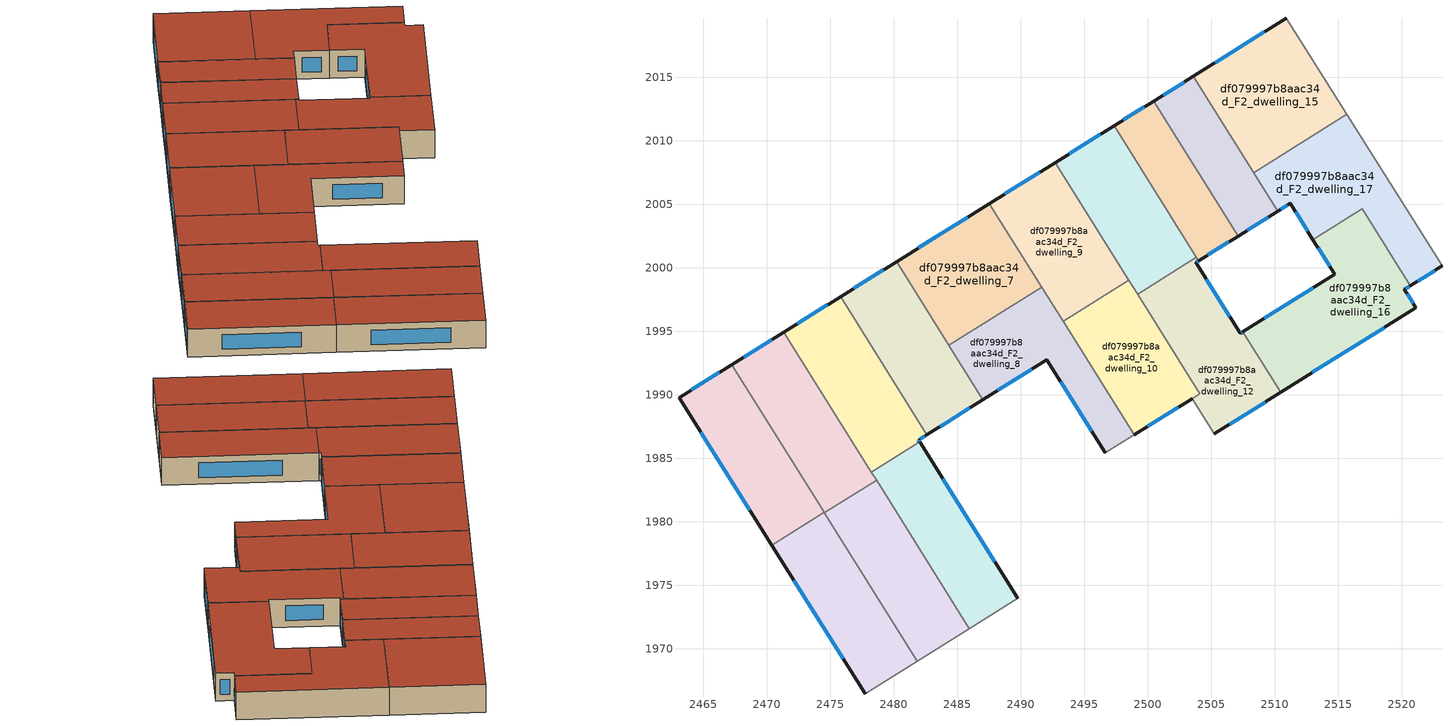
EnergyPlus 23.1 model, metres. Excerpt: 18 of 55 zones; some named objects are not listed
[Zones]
df079997b8aac34d_F2_dwelling_0
 floor to df079997b8aac34d_F1_dwelling_0 (EU_floor_Construction): 2467.23,1992.37 2474.51,1980.73 2470.39,1978.16 2463.09,1989.78 z6
 wall outside (EU_wall_Construction): 2467.23,1992.37 2463.09,1989.78 2470.39,1978.16 z6:9
 wall to df079997b8aac34d_F2_dwelling_1 (EU_wall_Construction): 2470.39,1978.16 2474.51,1980.73 z6:9
 wall to df079997b8aac34d_F2_dwelling_2 (EU_wall_Construction): 2474.51,1980.73 2467.23,1992.37 z6:9
 window (EU_Window_Construction): 2464.8,1987.05 2468.68,1980.89 / 2466.26,1991.76 2464.06,1990.39 z6.7:8.3
 roof outside (EU_roof_Construction): 2474.51,1980.73 2467.23,1992.37 2463.09,1989.78 2470.39,1978.16 z9
df079997b8aac34d_F2_dwelling_1
 floor to df079997b8aac34d_F1_dwelling_1 (EU_floor_Construction): 2474.51,1980.73 2481.83,1969.01 2477.75,1966.46 2470.39,1978.16 z6
 wall outside (EU_wall_Construction): 2470.39,1978.16 2477.75,1966.46 z6:9
 wall adiabatic (EU_wall_Construction): 2477.75,1966.46 2481.83,1969.01 z6:9
 wall to df079997b8aac34d_F2_dwelling_3 (EU_wall_Construction): 2481.83,1969.01 2474.53,1980.69 z6:9
 wall to df079997b8aac34d_F2_dwelling_2 (EU_wall_Construction): 2474.53,1980.69 2474.51,1980.73 z6:9
 window (EU_Window_Construction): 2472.12,1975.41 2476.02,1969.21 z6.7:8.3
 roof outside (EU_roof_Construction): 2481.83,1969.01 2474.51,1980.73 2470.39,1978.16 2477.75,1966.46 z9
df079997b8aac34d_F2_dwelling_10
 floor to df079997b8aac34d_F1_dwelling_10 (EU_floor_Construction): 2498.51,1999.02 2504.1,1990.07 2498.92,1986.83 2493.33,1995.78 z6
 wall outside (EU_wall_Construction): 2498.92,1986.83 2503.5,1989.68 z6:9
 wall to df079997b8aac34d_F2_dwelling_9 (EU_wall_Construction): 2498.51,1999.02 2493.33,1995.78 z6:9
 wall to df079997b8aac34d_F2_dwelling_8 (EU_wall_Construction): 2493.33,1995.78 2498.92,1986.83 z6:9
 wall to df079997b8aac34d_F2_dwelling_12 (EU_wall_Construction): 2504.1,1990.07 2499.2,1997.92 / 2503.5,1989.68 2504.11,1990.07 z6:9
 wall to df079997b8aac34d_F2_dwelling_11 (EU_wall_Construction): 2499.2,1997.92 2498.51,1999.02 z6:9
 window (EU_Window_Construction): 2500,1987.5 2502.42,1989.01 z6.7:8.3
 roof outside (EU_roof_Construction): 2504.11,1990.07 2498.51,1999.02 2493.33,1995.78 2498.92,1986.83 z9
df079997b8aac34d_F2_dwelling_11
 floor to df079997b8aac34d_F1_dwelling_11 (EU_floor_Construction): 2497.35,2011.18 2503.83,2000.81 2499.2,1997.92 2492.72,2008.29 z6
 wall outside (EU_wall_Construction): 2497.35,2011.18 2492.72,2008.29 z6:9
 wall to df079997b8aac34d_F2_dwelling_12 (EU_wall_Construction): 2499.2,1997.92 2503.83,2000.81 z6:9
 wall to df079997b8aac34d_F2_dwelling_9 (EU_wall_Construction): 2492.72,2008.29 2498.51,1999.02 z6:9
 wall to df079997b8aac34d_F2_dwelling_13 (EU_wall_Construction): 2503.83,2000.81 2497.35,2011.18 z6:9
 window (EU_Window_Construction): 2496.26,2010.5 2493.81,2008.97 z6.7:8.3
 roof outside (EU_roof_Construction): 2503.83,2000.81 2497.35,2011.18 2492.72,2008.29 2499.2,1997.92 z9
df079997b8aac34d_F2_dwelling_12
 floor to df079997b8aac34d_F1_dwelling_12 (EU_floor_Construction): 2504,2000.55 2503.79,2000.42 2507.3,1994.84 2507.49,1994.96 2510.47,1990.2 2505.24,1986.93 2503.5,1989.68 2504.11,1990.07 2499.2,1997.92 2503.83,2000.81 z6
 wall outside (EU_wall_Construction): 2507.49,1994.96 2507.3,1994.84 2503.79,2000.42 2504,2000.55 / 2505.24,1986.93 2510.47,1990.2 z6:9
 wall to df079997b8aac34d_F2_dwelling_16 (EU_wall_Construction): 2510.47,1990.2 2507.49,1994.96 z6:9
 wall adiabatic (EU_wall_Construction): 2503.5,1989.68 2505.24,1986.93 z6:9
 wall to df079997b8aac34d_F2_dwelling_13 (EU_wall_Construction): 2504,2000.55 2503.83,2000.81 z6:9
 window (EU_Window_Construction): 2503.84,2000.45 2503.95,2000.52 / 2506.48,1996.15 2504.61,1999.11 / 2507.45,1994.93 2507.35,1994.87 / 2506.46,1987.7 2509.24,1989.43 z6.7:8.3
 roof outside (EU_roof_Construction): 2510.47,1990.2 2507.49,1994.96 2507.3,1994.84 2503.79,2000.42 2504,2000.55 2503.83,2000.81 2499.2,1997.92 2504.11,1990.07 2503.5,1989.68 2505.24,1986.93 z9
df079997b8aac34d_F2_dwelling_13
 floor to df079997b8aac34d_F1_dwelling_13 (EU_floor_Construction): 2500.47,2013.13 2507.12,2002.5 2504,2000.55 2497.35,2011.18 z6
 wall outside (EU_wall_Construction): 2500.47,2013.13 2497.35,2011.18 / 2504,2000.55 2507.12,2002.5 z6:9
 wall to df079997b8aac34d_F2_dwelling_14 (EU_wall_Construction): 2507.12,2002.5 2500.47,2013.13 z6:9
 window (EU_Window_Construction): 2499.74,2012.68 2498.08,2011.64 / 2504.73,2001.01 2506.39,2002.04 z6.7:8.3
 roof outside (EU_roof_Construction): 2507.12,2002.5 2500.47,2013.13 2497.35,2011.18 2504,2000.55 z9
df079997b8aac34d_F2_dwelling_14
 floor to df079997b8aac34d_F1_dwelling_14 (EU_floor_Construction): 2503.59,2015.08 2510.24,2004.45 2507.12,2002.5 2500.47,2013.13 z6
 wall outside (EU_wall_Construction): 2503.59,2015.08 2500.47,2013.13 / 2507.12,2002.5 2510.24,2004.45 z6:9
 wall to df079997b8aac34d_F2_dwelling_15 (EU_wall_Construction): 2508.34,2007.5 2503.59,2015.08 z6:9
 wall to df079997b8aac34d_F2_dwelling_17 (EU_wall_Construction): 2510.24,2004.45 2508.34,2007.5 z6:9
 window (EU_Window_Construction): 2502.86,2014.63 2501.21,2013.59 / 2507.85,2002.96 2509.51,2003.99 z6.7:8.3
 roof outside (EU_roof_Construction): 2510.24,2004.45 2503.59,2015.08 2500.47,2013.13 2507.12,2002.5 z9
df079997b8aac34d_F2_dwelling_15
 floor to df079997b8aac34d_F1_dwelling_15 (EU_floor_Construction): 2510.9,2019.65 2515.66,2012.08 2508.34,2007.5 2503.59,2015.08 z6
 wall outside (EU_wall_Construction): 2510.9,2019.65 2503.59,2015.08 z6:9
 wall adiabatic (EU_wall_Construction): 2515.66,2012.08 2510.9,2019.65 z6:9
 wall to df079997b8aac34d_F2_dwelling_17 (EU_wall_Construction): 2508.34,2007.5 2515.66,2012.08 z6:9
 window (EU_Window_Construction): 2509.19,2018.58 2505.31,2016.15 z6.7:8.3
 roof outside (EU_roof_Construction): 2515.66,2012.08 2510.9,2019.65 2503.59,2015.08 2508.34,2007.5 z9
df079997b8aac34d_F2_dwelling_16
 floor to df079997b8aac34d_F1_dwelling_16 (EU_floor_Construction): 2516.9,2004.65 2520.69,1998.58 2520.22,1998.29 2521.12,1996.86 2510.47,1990.2 2507.49,1994.96 2514.73,1999.48 2513.01,2002.22 z6
 wall outside (EU_wall_Construction): 2510.47,1990.2 2521.12,1996.86 2520.22,1998.29 2520.69,1998.58 / 2513.01,2002.22 2514.73,1999.48 2507.49,1994.96 z6:9
 wall to df079997b8aac34d_F2_dwelling_17 (EU_wall_Construction): 2520.69,1998.58 2516.9,2004.65 2513.01,2002.22 z6:9
 window (EU_Window_Construction): 2520.91,1997.19 2520.43,1997.95 / 2512.97,1991.76 2518.62,1995.29 / 2513.03,1998.42 2509.19,1996.02 / 2513.41,2001.58 2514.33,2000.12 / 2520.33,1998.36 2520.58,1998.52 z6.7:8.3
 roof outside (EU_roof_Construction): 2521.12,1996.86 2520.22,1998.29 2520.69,1998.58 2516.9,2004.65 2513.01,2002.22 2514.73,1999.48 2507.49,1994.96 2510.47,1990.2 z9
df079997b8aac34d_F2_dwelling_17
 floor to df079997b8aac34d_F1_dwelling_17 (EU_floor_Construction): 2515.66,2012.08 2523.17,2000.14 2520.69,1998.58 2516.9,2004.65 2513.01,2002.22 2511.22,2005.06 2510.24,2004.45 2508.34,2007.5 z6
 wall outside (EU_wall_Construction): 2510.24,2004.45 2511.22,2005.06 2513.01,2002.22 / 2520.69,1998.58 2523.17,2000.14 z6:9
 wall adiabatic (EU_wall_Construction): 2523.17,2000.14 2515.66,2012.08 z6:9
 window (EU_Window_Construction): 2511.64,2004.39 2512.59,2002.89 / 2510.47,2004.59 2510.99,2004.92 / 2521.27,1998.95 2522.59,1999.78 z6.7:8.3
 roof outside (EU_roof_Construction): 2523.17,2000.14 2515.66,2012.08 2508.34,2007.5 2510.24,2004.45 2511.22,2005.06 2513.01,2002.22 2516.9,2004.65 2520.69,1998.58 z9
df079997b8aac34d_F2_dwelling_2
 floor to df079997b8aac34d_F1_dwelling_2 (EU_floor_Construction): 2471.35,1994.94 2478.65,1983.26 2474.53,1980.69 2467.23,1992.37 z6
 wall outside (EU_wall_Construction): 2471.35,1994.94 2467.23,1992.37 z6:9
 wall to df079997b8aac34d_F2_dwelling_3 (EU_wall_Construction): 2474.53,1980.69 2478.65,1983.26 z6:9
 wall to df079997b8aac34d_F2_dwelling_4 (EU_wall_Construction): 2478.24,1983.91 2471.35,1994.94 z6:9
 wall to df079997b8aac34d_F2_dwelling_5 (EU_wall_Construction): 2478.65,1983.26 2478.24,1983.91 z6:9
 window (EU_Window_Construction): 2470.38,1994.34 2468.2,1992.97 z6.7:8.3
 roof outside (EU_roof_Construction): 2478.65,1983.26 2471.35,1994.94 2467.23,1992.37 2474.53,1980.69 z9
df079997b8aac34d_F2_dwelling_3
 floor to df079997b8aac34d_F1_dwelling_3 (EU_floor_Construction): 2478.65,1983.26 2485.95,1971.58 2481.83,1969.01 2474.53,1980.69 z6
 wall adiabatic (EU_wall_Construction): 2481.83,1969.01 2485.95,1971.58 z6:9
 wall to df079997b8aac34d_F2_dwelling_5 (EU_wall_Construction): 2485.95,1971.58 2478.65,1983.26 z6:9
 roof outside (EU_roof_Construction): 2485.95,1971.58 2478.65,1983.26 2474.53,1980.69 2481.83,1969.01 z9
df079997b8aac34d_F2_dwelling_4
 floor to df079997b8aac34d_F1_dwelling_4 (EU_floor_Construction): 2475.81,1997.73 2482.61,1986.85 2481.95,1986.44 2482.04,1986.28 2478.24,1983.91 2471.35,1994.94 z6
 wall outside (EU_wall_Construction): 2475.81,1997.73 2471.35,1994.94 / 2482.04,1986.28 2481.95,1986.44 2482.61,1986.85 z6:9
 wall to df079997b8aac34d_F2_dwelling_6 (EU_wall_Construction): 2482.61,1986.85 2475.81,1997.73 z6:9
 wall to df079997b8aac34d_F2_dwelling_5 (EU_wall_Construction): 2478.24,1983.91 2482.04,1986.28 z6:9
 window (EU_Window_Construction): 2474.76,1997.07 2472.39,1995.6 / 2482.1,1986.53 2482.45,1986.75 / 2482.02,1986.32 2481.97,1986.4 z6.7:8.3
 roof outside (EU_roof_Construction): 2482.04,1986.28 2481.95,1986.44 2482.61,1986.85 2475.81,1997.73 2471.35,1994.94 2478.24,1983.91 z9
df079997b8aac34d_F2_dwelling_5
 floor to df079997b8aac34d_F1_dwelling_5 (EU_floor_Construction): 2482.04,1986.28 2489.78,1973.98 2485.95,1971.58 2478.24,1983.91 z6
 wall outside (EU_wall_Construction): 2489.78,1973.98 2482.04,1986.28 z6:9
 wall adiabatic (EU_wall_Construction): 2485.95,1971.58 2489.78,1973.98 z6:9
 window (EU_Window_Construction): 2487.96,1976.87 2483.86,1983.39 z6.7:8.3
 roof outside (EU_roof_Construction): 2489.78,1973.98 2482.04,1986.28 2478.24,1983.91 2485.95,1971.58 z9
df079997b8aac34d_F2_dwelling_6
 floor to df079997b8aac34d_F1_dwelling_6 (EU_floor_Construction): 2480.22,2000.49 2487.03,1989.61 2482.61,1986.85 2475.81,1997.73 z6
 wall outside (EU_wall_Construction): 2482.61,1986.85 2487.03,1989.61 / 2480.22,2000.49 2475.81,1997.73 z6:9
 wall to df079997b8aac34d_F2_dwelling_7 (EU_wall_Construction): 2484.34,1993.91 2480.22,2000.49 z6:9
 wall to df079997b8aac34d_F2_dwelling_8 (EU_wall_Construction): 2487.03,1989.61 2484.34,1993.91 z6:9
 window (EU_Window_Construction): 2483.65,1987.5 2485.99,1988.96 / 2479.19,1999.84 2476.84,1998.37 z6.7:8.3
 roof outside (EU_roof_Construction): 2487.03,1989.61 2480.22,2000.49 2475.81,1997.73 2482.61,1986.85 z9
df079997b8aac34d_F2_dwelling_7
 floor to df079997b8aac34d_F1_dwelling_7 (EU_floor_Construction): 2487.53,2005.05 2491.64,1998.47 2484.34,1993.91 2480.22,2000.49 z6
 wall outside (EU_wall_Construction): 2487.53,2005.05 2480.22,2000.49 z6:9
 wall to df079997b8aac34d_F2_dwelling_8 (EU_wall_Construction): 2484.34,1993.91 2491.64,1998.47 z6:9
 wall to df079997b8aac34d_F2_dwelling_9 (EU_wall_Construction): 2491.64,1998.47 2487.53,2005.05 z6:9
 window (EU_Window_Construction): 2485.82,2003.98 2481.94,2001.56 z6.7:8.3
 roof outside (EU_roof_Construction): 2491.64,1998.47 2487.53,2005.05 2480.22,2000.49 2484.34,1993.91 z9
df079997b8aac34d_F2_dwelling_8
 floor to df079997b8aac34d_F1_dwelling_8 (EU_floor_Construction): 2491.64,1998.47 2498.92,1986.83 2496.67,1985.43 2492.06,1992.75 2487.03,1989.61 2484.34,1993.91 z6
 wall outside (EU_wall_Construction): 2487.03,1989.61 2492.06,1992.75 2496.67,1985.43 z6:9
 wall adiabatic (EU_wall_Construction): 2496.67,1985.43 2498.92,1986.83 z6:9
 wall to df079997b8aac34d_F2_dwelling_9 (EU_wall_Construction): 2493.33,1995.78 2491.64,1998.47 z6:9
 window (EU_Window_Construction): 2493.14,1991.03 2495.59,1987.15 / 2488.21,1990.34 2490.88,1992.01 z6.7:8.3
 roof outside (EU_roof_Construction): 2498.92,1986.83 2491.64,1998.47 2484.34,1993.91 2487.03,1989.61 2492.06,1992.75 2496.67,1985.43 z9
df079997b8aac34d_F2_dwelling_9
 floor to df079997b8aac34d_F1_dwelling_9 (EU_floor_Construction): 2492.72,2008.29 2498.51,1999.02 2493.33,1995.78 2487.53,2005.05 z6
 wall outside (EU_wall_Construction): 2492.72,2008.29 2487.53,2005.05 z6:9
 window (EU_Window_Construction): 2491.5,2007.53 2488.75,2005.81 z6.7:8.3
 roof outside (EU_roof_Construction): 2498.51,1999.02 2492.72,2008.29 2487.53,2005.05 2493.33,1995.78 z9
[Building]
EU S2 Campaign: North Axis=0; Terrain=City; Solar Distribution=FullExterior
[Site:Location]
Budapest.Ferenc.Liszt.Intl.AP: Latitude=47.437; Longitude=19.256; Time Zone=1; Elevation=185
[SizingPeriod:WeatherFileDays]
AnnualSizingPeriod: Begin Month=1; Begin Day of Month=1; End Month=12; End Day of Month=31; Day of Week for Start Day=Monday; Use Weather File Daylight Saving Period=No; Use Weather File Rain and Snow Indicators=No
[MATERIAL]
EU_InternalMass_Material: Roughness=MediumRough; Thickness=0.1; Conductivity=1; Density=1800; Specific Heat=900; Thermal Absorptance=0.9; Solar Absorptance=0.7; Visible Absorptance=0.7
[MATERIAL:NOMASS] Roughness=MediumRough; Thermal Absorptance=0.9; Solar Absorptance=0.7; Visible Absorptance=0.7
Name | Thermal Resistance
EU_wall_NoMass | 0.832559
EU_roof_NoMass | 1.39638
EU_floor_NoMass | 0.872794
[WINDOWMATERIAL:SIMPLEGLAZINGSYSTEM]
EU_Window_SimpleGlazing: UFactor=2.79869; Solar Heat Gain Coefficient=0.75; Visible Transmittance=0.75
[CONSTRUCTION]
EU_wall_Construction: EU_wall_NoMass
EU_roof_Construction: EU_roof_NoMass
EU_floor_Construction: EU_floor_NoMass
EU_Window_Construction: EU_Window_SimpleGlazing
EU_InternalMass_Construction: EU_InternalMass_Material
[ZONE] Type=1; Multiplier=1; Ceiling Height=autocalculate; Floor Area=autocalculate; Part of Total Floor Area=Yes
Name | Volume
df079997b8aac34d_F2_dwelling_0 | 200.485
df079997b8aac34d_F2_dwelling_1 | 200.49
df079997b8aac34d_F2_dwelling_10 | 193.473
df079997b8aac34d_F2_dwelling_11 | 200.488
df079997b8aac34d_F2_dwelling_12 | 207.472
df079997b8aac34d_F2_dwelling_13 | 138.47
df079997b8aac34d_F2_dwelling_14 | 138.489
df079997b8aac34d_F2_dwelling_15 | 231.493
df079997b8aac34d_F2_dwelling_16 | 262.498
df079997b8aac34d_F2_dwelling_17 | 231.467
df079997b8aac34d_F2_dwelling_2 | 200.473
df079997b8aac34d_F2_dwelling_3; df079997b8aac34d_F2_dwelling_8 | 200.476
df079997b8aac34d_F2_dwelling_4 | 204.818
df079997b8aac34d_F2_dwelling_5 | 196.169
df079997b8aac34d_F2_dwelling_6 | 200.479
df079997b8aac34d_F2_dwelling_7 | 200.47
df079997b8aac34d_F2_dwelling_9 | 200.483
[INTERNALMASS] Construction=EU_InternalMass_Construction
Name | Zone or ZoneList | Surface Area
df079997b8aac34d_F2_dwelling_0_EU_InternalMass | df079997b8aac34d_F2_dwelling_0 | 66.829
df079997b8aac34d_F2_dwelling_1_EU_InternalMass | df079997b8aac34d_F2_dwelling_1 | 66.8293
df079997b8aac34d_F2_dwelling_2_EU_InternalMass | df079997b8aac34d_F2_dwelling_2 | 66.8248
df079997b8aac34d_F2_dwelling_3_EU_InternalMass | df079997b8aac34d_F2_dwelling_3 | 66.8256
df079997b8aac34d_F2_dwelling_4_EU_InternalMass | df079997b8aac34d_F2_dwelling_4 | 68.2728
df079997b8aac34d_F2_dwelling_5_EU_InternalMass | df079997b8aac34d_F2_dwelling_5 | 65.3863
df079997b8aac34d_F2_dwelling_6_EU_InternalMass | df079997b8aac34d_F2_dwelling_6 | 66.8262
df079997b8aac34d_F2_dwelling_7_EU_InternalMass | df079997b8aac34d_F2_dwelling_7 | 66.825
df079997b8aac34d_F2_dwelling_8_EU_InternalMass | df079997b8aac34d_F2_dwelling_8 | 66.8272
df079997b8aac34d_F2_dwelling_9_EU_InternalMass | df079997b8aac34d_F2_dwelling_9 | 66.8285
df079997b8aac34d_F2_dwelling_10_EU_InternalMass | df079997b8aac34d_F2_dwelling_10 | 64.5058
df079997b8aac34d_F2_dwelling_11_EU_InternalMass | df079997b8aac34d_F2_dwelling_11 | 66.8302
df079997b8aac34d_F2_dwelling_12_EU_InternalMass | df079997b8aac34d_F2_dwelling_12 | 69.1569
df079997b8aac34d_F2_dwelling_13_EU_InternalMass | df079997b8aac34d_F2_dwelling_13 | 46.1567
df079997b8aac34d_F2_dwelling_14_EU_InternalMass | df079997b8aac34d_F2_dwelling_14 | 46.1628
df079997b8aac34d_F2_dwelling_15_EU_InternalMass | df079997b8aac34d_F2_dwelling_15 | 77.1654
df079997b8aac34d_F2_dwelling_16_EU_InternalMass | df079997b8aac34d_F2_dwelling_16 | 87.4968
df079997b8aac34d_F2_dwelling_17_EU_InternalMass | df079997b8aac34d_F2_dwelling_17 | 77.1556
[OTHEREQUIPMENT] Fuel Type=Electricity; Design Level Calculation Method=Watts/Area; Power per Zone Floor Area=1; Fraction Latent=0; Fraction Radiant=0; Fraction Lost=0; Carbon Dioxide Generation Rate=0; EndUse Subcategory=EU_Step8_InternalGains
Name | Zone or ZoneList or Space or SpaceList | Schedule
EU_Step8_InternalGain_df079997b8aac34d_F2_dwelling_0_f000 | df079997b8aac34d_F2_dwelling_0 | EU_Step8_GainSchedule_df079997b8aac34d_F2_dwelling_0_f000
EU_Step8_InternalGain_df079997b8aac34d_F2_dwelling_1_f000 | df079997b8aac34d_F2_dwelling_1 | EU_Step8_GainSchedule_df079997b8aac34d_F2_dwelling_1_f000
EU_Step8_InternalGain_df079997b8aac34d_F2_dwelling_2_f000 | df079997b8aac34d_F2_dwelling_2 | EU_Step8_GainSchedule_df079997b8aac34d_F2_dwelling_2_f000
EU_Step8_InternalGain_df079997b8aac34d_F2_dwelling_3_f000 | df079997b8aac34d_F2_dwelling_3 | EU_Step8_GainSchedule_df079997b8aac34d_F2_dwelling_3_f000
EU_Step8_InternalGain_df079997b8aac34d_F2_dwelling_4_f000 | df079997b8aac34d_F2_dwelling_4 | EU_Step8_GainSchedule_df079997b8aac34d_F2_dwelling_4_f000
EU_Step8_InternalGain_df079997b8aac34d_F2_dwelling_5_f000 | df079997b8aac34d_F2_dwelling_5 | EU_Step8_GainSchedule_df079997b8aac34d_F2_dwelling_5_f000
EU_Step8_InternalGain_df079997b8aac34d_F2_dwelling_6_f000 | df079997b8aac34d_F2_dwelling_6 | EU_Step8_GainSchedule_df079997b8aac34d_F2_dwelling_6_f000
EU_Step8_InternalGain_df079997b8aac34d_F2_dwelling_7_f000 | df079997b8aac34d_F2_dwelling_7 | EU_Step8_GainSchedule_df079997b8aac34d_F2_dwelling_7_f000
EU_Step8_InternalGain_df079997b8aac34d_F2_dwelling_8_f000 | df079997b8aac34d_F2_dwelling_8 | EU_Step8_GainSchedule_df079997b8aac34d_F2_dwelling_8_f000
EU_Step8_InternalGain_df079997b8aac34d_F2_dwelling_9_f000 | df079997b8aac34d_F2_dwelling_9 | EU_Step8_GainSchedule_df079997b8aac34d_F2_dwelling_9_f000
EU_Step8_InternalGain_df079997b8aac34d_F2_dwelling_10_f000 | df079997b8aac34d_F2_dwelling_10 | EU_Step8_GainSchedule_df079997b8aac34d_F2_dwelling_10_f000
EU_Step8_InternalGain_df079997b8aac34d_F2_dwelling_11_f000 | df079997b8aac34d_F2_dwelling_11 | EU_Step8_GainSchedule_df079997b8aac34d_F2_dwelling_11_f000
EU_Step8_InternalGain_df079997b8aac34d_F2_dwelling_12_f000 | df079997b8aac34d_F2_dwelling_12 | EU_Step8_GainSchedule_df079997b8aac34d_F2_dwelling_12_f000
EU_Step8_InternalGain_df079997b8aac34d_F2_dwelling_13_f000 | df079997b8aac34d_F2_dwelling_13 | EU_Step8_GainSchedule_df079997b8aac34d_F2_dwelling_13_f000
EU_Step8_InternalGain_df079997b8aac34d_F2_dwelling_14_f000 | df079997b8aac34d_F2_dwelling_14 | EU_Step8_GainSchedule_df079997b8aac34d_F2_dwelling_14_f000
EU_Step8_InternalGain_df079997b8aac34d_F2_dwelling_15_f000 | df079997b8aac34d_F2_dwelling_15 | EU_Step8_GainSchedule_df079997b8aac34d_F2_dwelling_15_f000
EU_Step8_InternalGain_df079997b8aac34d_F2_dwelling_16_f000 | df079997b8aac34d_F2_dwelling_16 | EU_Step8_GainSchedule_df079997b8aac34d_F2_dwelling_16_f000
EU_Step8_InternalGain_df079997b8aac34d_F2_dwelling_17_f000 | df079997b8aac34d_F2_dwelling_17 | EU_Step8_GainSchedule_df079997b8aac34d_F2_dwelling_17_f000
[ZONEVENTILATION:DESIGNFLOWRATE] Schedule=EU_AlwaysOn; Design Flow Rate Calculation Method=AirChanges/Hour; Air Changes per Hour=0.475469; Ventilation Type=Natural; Fan Pressure Rise=0; Fan Total Efficiency=1; Constant Term Coefficient=1; Temperature Term Coefficient=0; Velocity Term Coefficient=0; Velocity Squared Term Coefficient=0; Minimum Indoor Temperature=-100; Maximum Indoor Temperature=100; Delta Temperature=-100; Minimum Outdoor Temperature=-100; Maximum Outdoor Temperature=100; Maximum Wind Speed=40
Name | Zone or ZoneList or Space or SpaceList
EU_ConstantAir_df079997b8aac34d_F2_dwelling_0 | df079997b8aac34d_F2_dwelling_0
EU_ConstantAir_df079997b8aac34d_F2_dwelling_1 | df079997b8aac34d_F2_dwelling_1
EU_ConstantAir_df079997b8aac34d_F2_dwelling_2 | df079997b8aac34d_F2_dwelling_2
EU_ConstantAir_df079997b8aac34d_F2_dwelling_3 | df079997b8aac34d_F2_dwelling_3
EU_ConstantAir_df079997b8aac34d_F2_dwelling_4 | df079997b8aac34d_F2_dwelling_4
EU_ConstantAir_df079997b8aac34d_F2_dwelling_5 | df079997b8aac34d_F2_dwelling_5
EU_ConstantAir_df079997b8aac34d_F2_dwelling_6 | df079997b8aac34d_F2_dwelling_6
EU_ConstantAir_df079997b8aac34d_F2_dwelling_7 | df079997b8aac34d_F2_dwelling_7
EU_ConstantAir_df079997b8aac34d_F2_dwelling_8 | df079997b8aac34d_F2_dwelling_8
EU_ConstantAir_df079997b8aac34d_F2_dwelling_9 | df079997b8aac34d_F2_dwelling_9
EU_ConstantAir_df079997b8aac34d_F2_dwelling_10 | df079997b8aac34d_F2_dwelling_10
EU_ConstantAir_df079997b8aac34d_F2_dwelling_11 | df079997b8aac34d_F2_dwelling_11
EU_ConstantAir_df079997b8aac34d_F2_dwelling_12 | df079997b8aac34d_F2_dwelling_12
EU_ConstantAir_df079997b8aac34d_F2_dwelling_13 | df079997b8aac34d_F2_dwelling_13
EU_ConstantAir_df079997b8aac34d_F2_dwelling_14 | df079997b8aac34d_F2_dwelling_14
EU_ConstantAir_df079997b8aac34d_F2_dwelling_15 | df079997b8aac34d_F2_dwelling_15
EU_ConstantAir_df079997b8aac34d_F2_dwelling_16 | df079997b8aac34d_F2_dwelling_16
EU_ConstantAir_df079997b8aac34d_F2_dwelling_17 | df079997b8aac34d_F2_dwelling_17
[HVACTEMPLATE:ZONE:IDEALLOADSAIRSYSTEM] System Availability Schedule=EU_AlwaysOn; Maximum Heating Supply Air Temperature=50; Minimum Cooling Supply Air Temperature=13; Maximum Heating Supply Air Humidity Ratio=0.0156; Minimum Cooling Supply Air Humidity Ratio=0.0077; Heating Limit=NoLimit; Cooling Limit=NoLimit; Heating Availability Schedule=EU_AlwaysOn; Cooling Availability Schedule=EU_CoolingOff; Dehumidification Control Type=ConstantSensibleHeatRatio; Cooling Sensible Heat Ratio=0.7; Dehumidification Setpoint=60; Humidification Control Type=None; Humidification Setpoint=30; Outdoor Air Method=None; Outdoor Air Flow Rate per Person=0.00944; Outdoor Air Flow Rate per Zone Floor Area=0; Outdoor Air Flow Rate per Zone=0; Demand Controlled Ventilation Type=None; Outdoor Air Economizer Type=NoEconomizer; Heat Recovery Type=None; Sensible Heat Recovery Effectiveness=0.7; Latent Heat Recovery Effectiveness=0.65
Name | Template Thermostat
df079997b8aac34d_F2_dwelling_0 | EU_HeatOnly_df079997b8aac34d_F2_dwelling_0
df079997b8aac34d_F2_dwelling_1 | EU_HeatOnly_df079997b8aac34d_F2_dwelling_1
df079997b8aac34d_F2_dwelling_2 | EU_HeatOnly_df079997b8aac34d_F2_dwelling_2
df079997b8aac34d_F2_dwelling_3 | EU_HeatOnly_df079997b8aac34d_F2_dwelling_3
df079997b8aac34d_F2_dwelling_4 | EU_HeatOnly_df079997b8aac34d_F2_dwelling_4
df079997b8aac34d_F2_dwelling_5 | EU_HeatOnly_df079997b8aac34d_F2_dwelling_5
df079997b8aac34d_F2_dwelling_6 | EU_HeatOnly_df079997b8aac34d_F2_dwelling_6
df079997b8aac34d_F2_dwelling_7 | EU_HeatOnly_df079997b8aac34d_F2_dwelling_7
df079997b8aac34d_F2_dwelling_8 | EU_HeatOnly_df079997b8aac34d_F2_dwelling_8
df079997b8aac34d_F2_dwelling_9 | EU_HeatOnly_df079997b8aac34d_F2_dwelling_9
df079997b8aac34d_F2_dwelling_10 | EU_HeatOnly_df079997b8aac34d_F2_dwelling_10
df079997b8aac34d_F2_dwelling_11 | EU_HeatOnly_df079997b8aac34d_F2_dwelling_11
df079997b8aac34d_F2_dwelling_12 | EU_HeatOnly_df079997b8aac34d_F2_dwelling_12
df079997b8aac34d_F2_dwelling_13 | EU_HeatOnly_df079997b8aac34d_F2_dwelling_13
df079997b8aac34d_F2_dwelling_14 | EU_HeatOnly_df079997b8aac34d_F2_dwelling_14
df079997b8aac34d_F2_dwelling_15 | EU_HeatOnly_df079997b8aac34d_F2_dwelling_15
df079997b8aac34d_F2_dwelling_16 | EU_HeatOnly_df079997b8aac34d_F2_dwelling_16
df079997b8aac34d_F2_dwelling_17 | EU_HeatOnly_df079997b8aac34d_F2_dwelling_17
[SIZING:ZONE] Zone Cooling Design Supply Air Temperature Input Method=SupplyAirTemperature; Zone Cooling Design Supply Air Temperature=13; Zone Heating Design Supply Air Temperature Input Method=SupplyAirTemperature; Zone Heating Design Supply Air Temperature=50; Zone Cooling Design Supply Air Humidity Ratio=0.008; Zone Heating Design Supply Air Humidity Ratio=0.008; Cooling Design Air Flow Method=DesignDay; Cooling Design Air Flow Rate=0; Cooling Minimum Air Flow per Zone Floor Area=0.000762; Cooling Minimum Air Flow=0; Cooling Minimum Air Flow Fraction=0.2; Heating Design Air Flow Method=DesignDay; Heating Design Air Flow Rate=0; Heating Maximum Air Flow per Zone Floor Area=0.002032; Heating Maximum Air Flow=0.141576; Heating Maximum Air Flow Fraction=0.3; Account for Dedicated Outdoor Air System=No; Dedicated Outdoor Air System Control Strategy=NeutralSupplyAir; Dedicated Outdoor Air Low Setpoint Temperature for Design=autosize; Dedicated Outdoor Air High Setpoint Temperature for Design=autosize; Zone Load Sizing Method=Sensible Load Only No Latent Load; Zone Latent Cooling Design Supply Air Humidity Ratio Input Method=HumidityRatioDifference; Zone Cooling Design Supply Air Humidity Ratio Difference=0.005; Zone Latent Heating Design Supply Air Humidity Ratio Input Method=HumidityRatioDifference; Zone Humidification Design Supply Air Humidity Ratio Difference=0.005
df079997b8aac34d_F2_dwelling_0; df079997b8aac34d_F2_dwelling_1; df079997b8aac34d_F2_dwelling_2; df079997b8aac34d_F2_dwelling_3; df079997b8aac34d_F2_dwelling_4; df079997b8aac34d_F2_dwelling_5; df079997b8aac34d_F2_dwelling_6; df079997b8aac34d_F2_dwelling_7; df079997b8aac34d_F2_dwelling_8; df079997b8aac34d_F2_dwelling_9; df079997b8aac34d_F2_dwelling_10; df079997b8aac34d_F2_dwelling_11; df079997b8aac34d_F2_dwelling_12; df079997b8aac34d_F2_dwelling_13; df079997b8aac34d_F2_dwelling_14; df079997b8aac34d_F2_dwelling_15; df079997b8aac34d_F2_dwelling_16; df079997b8aac34d_F2_dwelling_17
[SCHEDULE:CONSTANT]
Name | Hourly Value
EU_AlwaysOn | 1
EU_CoolingOff | 0
[SCHEDULE:FILE] Column Number=1; Rows to Skip at Top=0; Number of Hours of Data=8760; Column Separator=Comma; Interpolate to Timestep=No; Minutes per Item=60; Adjust Schedule for Daylight Savings=Yes
Name | File
EU_Step8_GainSchedule_df079997b8aac34d_F2_dwelling_0_f000 | ../../schedules/df079997b8aac34d/df079997b8aac34d_F2_dwelling_0_f000_gain.csv
EU_Step8_GainSchedule_df079997b8aac34d_F2_dwelling_1_f000 | ../../schedules/df079997b8aac34d/df079997b8aac34d_F2_dwelling_1_f000_gain.csv
EU_Step8_GainSchedule_df079997b8aac34d_F2_dwelling_2_f000 | ../../schedules/df079997b8aac34d/df079997b8aac34d_F2_dwelling_2_f000_gain.csv
EU_Step8_GainSchedule_df079997b8aac34d_F2_dwelling_3_f000 | ../../schedules/df079997b8aac34d/df079997b8aac34d_F2_dwelling_3_f000_gain.csv
EU_Step8_GainSchedule_df079997b8aac34d_F2_dwelling_4_f000 | ../../schedules/df079997b8aac34d/df079997b8aac34d_F2_dwelling_4_f000_gain.csv
EU_Step8_GainSchedule_df079997b8aac34d_F2_dwelling_5_f000 | ../../schedules/df079997b8aac34d/df079997b8aac34d_F2_dwelling_5_f000_gain.csv
EU_Step8_GainSchedule_df079997b8aac34d_F2_dwelling_6_f000 | ../../schedules/df079997b8aac34d/df079997b8aac34d_F2_dwelling_6_f000_gain.csv
EU_Step8_GainSchedule_df079997b8aac34d_F2_dwelling_7_f000 | ../../schedules/df079997b8aac34d/df079997b8aac34d_F2_dwelling_7_f000_gain.csv
EU_Step8_GainSchedule_df079997b8aac34d_F2_dwelling_8_f000 | ../../schedules/df079997b8aac34d/df079997b8aac34d_F2_dwelling_8_f000_gain.csv
EU_Step8_GainSchedule_df079997b8aac34d_F2_dwelling_9_f000 | ../../schedules/df079997b8aac34d/df079997b8aac34d_F2_dwelling_9_f000_gain.csv
EU_Step8_GainSchedule_df079997b8aac34d_F2_dwelling_10_f000 | ../../schedules/df079997b8aac34d/df079997b8aac34d_F2_dwelling_10_f000_gain.csv
EU_Step8_GainSchedule_df079997b8aac34d_F2_dwelling_11_f000 | ../../schedules/df079997b8aac34d/df079997b8aac34d_F2_dwelling_11_f000_gain.csv
EU_Step8_GainSchedule_df079997b8aac34d_F2_dwelling_12_f000 | ../../schedules/df079997b8aac34d/df079997b8aac34d_F2_dwelling_12_f000_gain.csv
EU_Step8_GainSchedule_df079997b8aac34d_F2_dwelling_13_f000 | ../../schedules/df079997b8aac34d/df079997b8aac34d_F2_dwelling_13_f000_gain.csv
EU_Step8_GainSchedule_df079997b8aac34d_F2_dwelling_14_f000 | ../../schedules/df079997b8aac34d/df079997b8aac34d_F2_dwelling_14_f000_gain.csv
EU_Step8_GainSchedule_df079997b8aac34d_F2_dwelling_15_f000 | ../../schedules/df079997b8aac34d/df079997b8aac34d_F2_dwelling_15_f000_gain.csv
EU_Step8_GainSchedule_df079997b8aac34d_F2_dwelling_16_f000 | ../../schedules/df079997b8aac34d/df079997b8aac34d_F2_dwelling_16_f000_gain.csv
EU_Step8_GainSchedule_df079997b8aac34d_F2_dwelling_17_f000 | ../../schedules/df079997b8aac34d/df079997b8aac34d_F2_dwelling_17_f000_gain.csv
